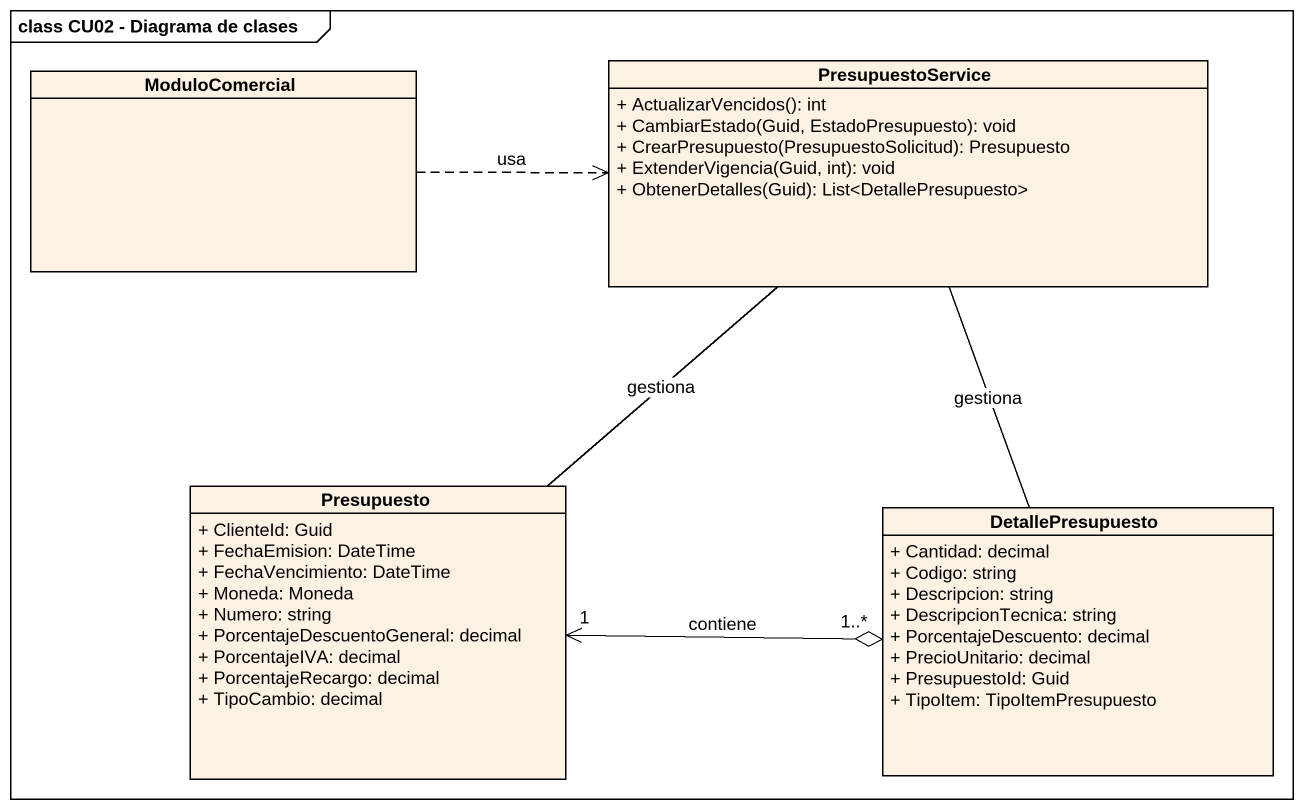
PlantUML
@startuml
mainframe class CU02 - Diagrama de clases
hide circle
hide empty members
skinparam classAttributeIconSize 0
class ModuloComercial
class PresupuestoService {
  + ActualizarVencidos(): int
  + CambiarEstado(Guid, EstadoPresupuesto): void
  + CrearPresupuesto(PresupuestoSolicitud): Presupuesto
  + ExtenderVigencia(Guid, int): void
  + ObtenerDetalles(Guid): List<DetallePresupuesto>
}
class Presupuesto {
  + ClienteId: Guid
  + FechaEmision: DateTime
  + FechaVencimiento: DateTime
  + Moneda: Moneda
  + Numero: string
  + PorcentajeDescuentoGeneral: decimal
  + PorcentajeIVA: decimal
  + PorcentajeRecargo: decimal
  + TipoCambio: decimal
}
class DetallePresupuesto {
  + Cantidad: decimal
  + Codigo: string
  + Descripcion: string
  + DescripcionTecnica: string
  + PorcentajeDescuento: decimal
  + PrecioUnitario: decimal
  + PresupuestoId: Guid
  + TipoItem: TipoItemPresupuesto
}
ModuloComercial .right.> PresupuestoService : usa
PresupuestoService -- Presupuesto : gestiona
PresupuestoService -- DetallePresupuesto : gestiona
Presupuesto "1" <-right-o "1..*" DetallePresupuesto : contiene
@enduml
